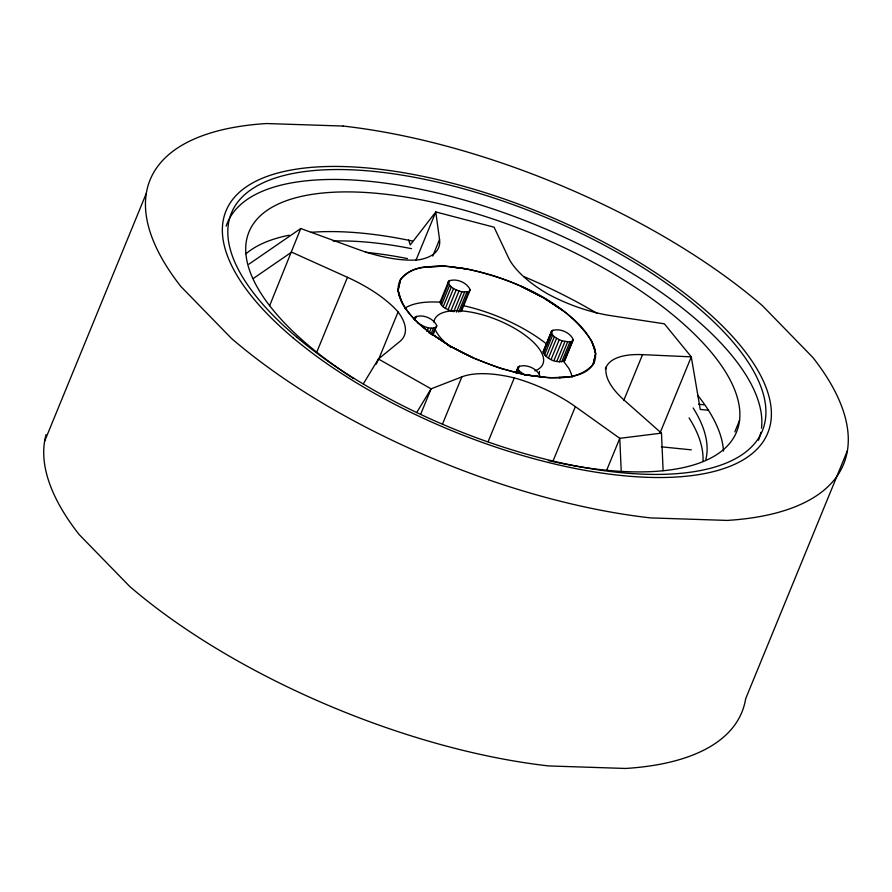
<?xml version="1.0" encoding="UTF-8"?>
<svg xmlns="http://www.w3.org/2000/svg" width="892" height="892" viewBox="0 0 892 892"><rect width="100%" height="100%" fill="white"/><g stroke="black" fill="none" stroke-linecap="round" stroke-linejoin="round"><path stroke-width="1.34" d="M400.252 280.099L398.122 290.145L398.289 285.685L400.608 279.586M593.124 364.371L595.6 353.812L595.432 358.272L593.648 363.702M424.57 267.009C415.226 267.957 406.752 272.261 400.631 279.464L398.077 290.346C401.679 308.041 415.115 321.421 428.974 332.058M417.891 322.848C422.975 326.26 430.435 330.285 436.344 326.918L436.768 325.758C433.724 318.433 422.473 313.705 415.226 317.095L415.137 319.659M440.079 302.165L448.631 281.17C455.879 277.78 467.14 282.508 470.173 289.833L468.612 291.807L461.866 291.84L453.727 311.687C448.553 310.137 441.718 307.907 440.079 302.165L440.492 301.005M448.631 281.17L448.208 282.318C449.858 288.06 456.693 290.29 461.866 291.84M468.612 291.807L460.473 311.654L461.61 310.829L461.71 308.264M515.821 372.979L518.274 366.857C525.522 363.479 536.783 368.195 539.816 375.532L539.404 376.68M543.128 351.927L551.691 330.932C558.927 327.554 570.189 332.27 573.221 339.607L564.669 360.602C557.422 363.992 546.16 359.264 543.128 351.927L551.691 330.932M564.669 360.602L573.221 339.607M708.081 410.22L700.253 409.428L691.278 356.856L664.373 323.818L610.83 315.657A86.424 34.743 22.3 0 1 547.153 293.624A86.424 34.743 22.3 0 1 508.395 257.532L494.101 227.204L435.787 211.95L439.544 239.491A86.424 34.743 22.3 0 1 418.381 259.873A86.424 34.743 22.3 0 1 358.328 249.481L300.749 228.519L269.629 305.711M44.6 441.317L146.333 193.285M317.117 351.314L347.467 277.323L291.606 252.135L253.339 278.46M399.215 282.652L400.631 279.464M415.906 260.419L435.787 211.95L410.231 244.943L408.681 240.015M376.324 364.103L378.42 358.997L399.716 341.614A86.424 34.743 22.3 0 0 398.077 311.955A86.424 34.743 22.3 0 0 347.467 277.323M378.197 360.435L398.077 311.955M432.743 256.082L439.544 239.491M414.211 319.57L415.226 317.095M414.836 319.994L416.363 316.27M426.933 331.49L428.461 327.765M440.403 303.57L449.769 280.344M429.085 333.14L431.126 328.178M441.451 305.142L449.59 285.306M430.881 334.366L433.423 328.167M443.168 306.77L451.307 286.923M432.152 335.18L435.207 327.732M433.211 334.444L436.768 325.758M445.409 308.342L453.549 288.495M448.04 309.736L456.18 289.9M450.873 310.884L459.012 291.037M456.392 312.1L464.531 292.253M458.689 312.088L466.828 292.242M461.61 310.829L470.173 289.833M420.623 414.367L431.092 388.845L461.855 376.87A86.424 34.743 22.3 0 1 514.294 377.885A86.424 34.743 22.3 0 1 575.362 406.618L619.773 438.318L661.474 433.144L663.113 470.653M442.499 424.068L461.855 376.87M516.245 371.819L518.274 366.857M488.136 441.674L514.294 377.885M517.382 370.994L519.423 366.043M516.658 373.146L518.185 369.422L517.862 368.017M518.219 373.48L519.244 370.994L518.185 369.422M546.718 344.992L549.26 338.793M550.286 336.317L552.828 330.118M543.451 353.343L551.591 333.497L551.267 332.092M544.51 354.916L552.65 335.069L551.591 333.497M546.216 356.544L554.356 336.697L552.65 335.069M548.457 358.105L556.597 338.269L554.356 336.697M551.089 359.509L559.228 339.662L556.597 338.269M553.932 360.647L562.072 340.811L569.888 342.015L572.809 340.755M556.775 361.45L564.915 341.614M559.44 361.862L567.58 342.026M561.748 361.851L569.888 342.015M563.521 361.427L571.661 341.58M552.862 461.465L575.362 406.618M605.378 369.11L606.426 366.556A86.424 34.743 22.3 0 1 642.53 354.648L691.278 356.856L659.879 433.4M623.698 400.575L642.53 354.648M606.694 470.207L619.773 438.318L621.178 470.262M734.83 431.862L739.557 420.344M847.4 450.683L745.667 698.715A374.763 150.636 22.3 0 1 625.448 768.458L548.903 765.949A374.763 150.636 22.3 0 1 129.708 586.445L79.143 534.531A374.763 150.636 22.3 0 1 46.061 434.638M593.47 363.858L594.696 361.16M363.312 383.872L378.42 358.997L431.092 388.845L416.698 412.539M400.776 279.341C410.32 265.738 430.055 266.775 444.762 266.139C470.352 268.38 495.539 274.926 519.01 285.384M592.957 364.627C587.806 372.533 578.016 375.532 569.163 376.959M543.551 350.779L544.689 349.954M248.98 264.132L300.749 228.519M425.038 266.931L444.406 266.162L425.986 266.764M549.327 377.807L568.695 377.037M567.736 377.193L558.95 377.416L560.131 377.84M445.175 266.195L467.988 269.128M548.547 377.762L525.734 374.841M698.536 404.254L703.978 404.801M661.44 446.836L691.311 449.847M452.266 267.109L466.627 268.838M527.105 375.119L541.455 376.848M440.96 302.455L438.251 302.109A93.693 37.654 22.3 0 0 404.645 308.376M468.668 269.261C514.673 280.099 563.856 300.158 591.307 340.365M525.065 374.696L499.999 368.184L474.722 358.573M559.228 339.662L562.072 340.811M519.69 285.685L543.116 297.56L521.084 286.287M472.648 357.681L450.616 346.397L474.042 358.283M524.942 375.119L519.244 370.994M563.231 310.717L543.919 298.028L564.257 311.509M430.502 333.24L449.813 345.929L429.476 332.448M564.759 311.899C578.607 322.547 592.054 335.916 595.655 353.622L593.091 364.505C576.065 383.069 547.688 377.706 525.455 374.796C499.063 369.132 473.752 359.331 450.181 346.174C432.43 334.612 413.197 322.491 402.415 303.603M661.474 433.144L624.623 400.553A86.424 34.743 22.3 0 1 606.426 366.556M563.12 360.702L568.728 368.229A93.693 37.654 22.3 0 1 572.151 377.394M591.519 340.733L594.786 348.616L595.577 353.388L591.953 341.502M401.768 302.455L398.155 290.58L398.947 295.341L402.203 303.224M433.891 322.168A58.56 23.538 22.3 0 1 505.664 323.618A58.56 23.538 22.3 0 1 534.799 370.905M450.951 347.389A58.56 23.538 22.3 0 1 435.028 329.081M463.026 305.577A93.693 37.654 22.3 0 1 547.041 344.357M539.493 371.395A58.56 23.538 22.3 0 1 538.902 373.804M353.511 378.565A263.508 105.914 22.3 0 1 329.17 192.482A263.508 105.914 22.3 0 1 712.463 353.723A263.508 105.914 22.3 0 1 548.502 460.595M226.178 226.122A286.923 115.324 22.3 0 1 517.839 217.826A286.923 115.324 22.3 0 1 761.489 428.205M760.831 432.33A286.923 115.324 22.3 0 1 758.468 440.269M245.947 253.796A263.508 105.914 22.3 0 1 289.209 235.22M311.063 232.31A263.508 105.914 22.3 0 1 412.472 241.052M523.938 276.609A263.508 105.914 22.3 0 1 597.161 313.404M697.566 395.111A263.508 105.914 22.3 0 1 723.512 451.14M333.151 241.018A245.924 98.845 22.3 0 1 411.513 248.678M693.162 407.99A245.924 98.845 22.3 0 1 705.873 459.313M365.341 252.291A245.924 98.845 22.3 0 1 407.443 258.602M689.092 417.913A245.924 98.845 22.3 0 1 702.996 461.075M343.097 126.051L266.552 123.542A374.763 150.636 22.3 0 0 180.875 286.488L231.441 338.402A374.763 150.636 22.3 0 0 650.625 517.906L727.17 520.415A374.763 150.636 22.3 0 0 812.857 357.469L762.292 305.555A374.763 150.636 22.3 0 0 343.097 126.051M297.047 337.444A286.923 115.324 22.3 0 0 752.803 445.587A286.923 115.324 22.3 0 0 440.748 182.905A286.923 115.324 22.3 0 0 297.047 337.444M292.966 337.756A292.788 117.688 22.3 0 0 758.022 448.107A292.788 117.688 22.3 0 0 439.6 180.072A292.788 117.688 22.3 0 0 292.966 337.756"/></g></svg>
